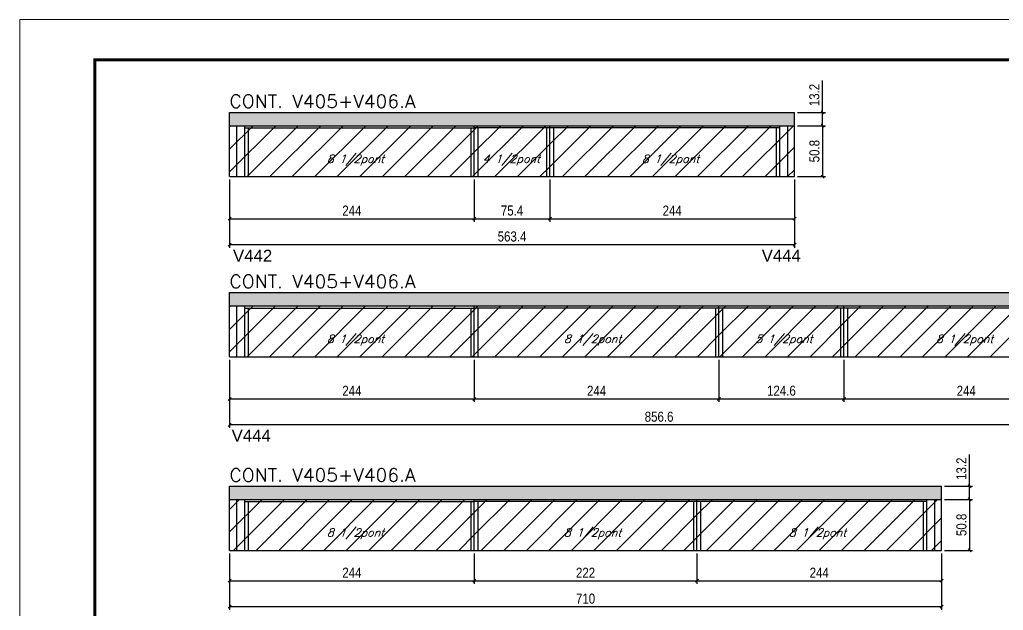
# Model space of a CAD drawing. Extents: x 137137 to 143418, y 10464 to 34486.
# Drawn here: x 141906 to 142887, y 28154 to 28743 of the extents above; entities that cross this region are included whole.
import ezdxf

# ---------------------------------------------------------------- set-up
doc = ezdxf.new("R2010")
doc.units = 0
doc.linetypes.add('DASHED', pattern=[0.75, 0.5, -0.25])
for name, color, linetype in [('5', 5, 'Continuous'), ('COTA', 241, 'Continuous'), ('Painéis', 200, 'Continuous'), ('Reaproveitamento', 251, 'Continuous'), ('SARR_2.2x7', 40, 'Continuous'), ('SARR_3.5x7', 81, 'Continuous'), ('texto', 7, 'Continuous')]:
    doc.layers.add(name, color=color, linetype=linetype)
for name, color, linetype, lineweight in [('Folhas', 255, 'Continuous', 9), ('SARRAFO DE PRESSAO', 251, 'DASHED', 9), ('Texto Seção', 7, 'Continuous', 15)]:
    doc.layers.add(name, color=color, linetype=linetype, lineweight=lineweight)
doc.styles.add('COTA TECNICA', font='techl___.ttf', dxfattribs={"height": 10})
doc.styles.add('REGUA-120', font='ROMANS.shx', dxfattribs={"height": 15})
doc.styles.add('Romans', font='romans.shx')
doc.styles.get("Standard").update_dxf_attribs({"font": 'arial.ttf'})
doc.dimstyles.new('PAINEL', dxfattribs={"dimtxt": 10, "dimasz": 3, "dimexe": 3, "dimexo": 3, "dimgap": 3, "dimtad": 1, "dimdec": 1, "dimzin": 12, "dimdsep": 46, "dimtxsty": 'COTA TECNICA', "dimblk1": 'OBLIQUE', "dimblk2": 'OBLIQUE', "dimsah": 1, "dimcen": 0.9, "dimclrd": 4, "dimclre": 4, "dimclrt": 240, "dimadec": 1, "dimazin": 3, "dimtfac": 1, "dimtdec": 1, "dimtmove": 0, "dimatfit": 3, "dimfxl": 1, "dimtolj": 1, "dimtzin": 12, "dimarcsym": 0})
pattern_1 = [(45, (1585, -4e-12), (-11.2253202, 11.2253202), [])]

# ---------------------------------------------------------------- blocks, each defined once
blk = doc.blocks.new('9999999999')
at = {"layer": 'Folhas'}
blk.add_lwpolyline([(98138.98, 34190.21), (99623.98, 34190.21), (99623.98, 35240.21), (98138.98, 35240.21)], close=True, dxfattribs=at)
at = {"layer": 'Folhas', "color": 30, "const_width": 3}
blk.add_lwpolyline([(98213.98, 34230.21), (99583.98, 34230.21), (99583.98, 35200.21), (98213.98, 35200.21)], close=True, dxfattribs=at)
blk = doc.blocks.new('_Oblique')
at = {"color": 0, "linetype": 'ByBlock', "lineweight": -2}
blk.add_line((-0.5, -0.5), (0.5, 0.5), dxfattribs=at)
blk = doc.blocks.new('*D511')
at = {"layer": 'COTA', "color": 4, "lineweight": -2, "ltscale": 25, "transparency": 16777216}
for p, q in [((142115.04, 28583.36), (142115.04, 28515.4)), ((142678.44, 28583.36), (142678.44, 28515.4)), ((142678.44, 28518.4), (142115.04, 28518.4))]:
    blk.add_line(p, q, dxfattribs=at)
at = {"layer": 'Defpoints', "color": 0, "ltscale": 25, "transparency": 16777216}
for p in [(142115.04, 28586.36), (142678.44, 28586.36), (142115.04, 28518.4)]:
    blk.add_point(p, dxfattribs=at)
at = {"layer": 'COTA', "color": 4, "lineweight": -2, "ltscale": 25, "transparency": 16777216, "xscale": 3, "yscale": 3, "zscale": 3, "rotation": 180}
blk.add_blockref('_Oblique', (142115.04, 28518.4), dxfattribs=at)
at = {"layer": 'COTA', "color": 4, "lineweight": -2, "ltscale": 25, "transparency": 16777216, "xscale": 3, "yscale": 3, "zscale": 3}
blk.add_blockref('_Oblique', (142678.44, 28518.4), dxfattribs=at)
at = {"layer": 'COTA', "color": 240, "ltscale": 25, "transparency": 16777216, "insert": (142396.74, 28526.61), "char_height": 10, "attachment_point": 5, "style": 'COTA TECNICA'}
blk.add_mtext('\\A1;563.4', dxfattribs=at)
blk = doc.blocks.new('*D512')
at = {"layer": 'COTA', "color": 4, "lineweight": -2, "ltscale": 25, "transparency": 16777216}
for p, q in [((142115.04, 28583.36), (142115.04, 28541.38)), ((142359.04, 28583.36), (142359.04, 28541.38)), ((142115.04, 28544.38), (142359.04, 28544.38))]:
    blk.add_line(p, q, dxfattribs=at)
at = {"layer": 'Defpoints', "color": 0, "ltscale": 25, "transparency": 16777216}
for p in [(142115.04, 28586.36), (142359.04, 28586.36), (142359.04, 28544.38)]:
    blk.add_point(p, dxfattribs=at)
at = {"layer": 'COTA', "color": 4, "lineweight": -2, "ltscale": 25, "transparency": 16777216, "xscale": 3, "yscale": 3, "zscale": 3, "rotation": 180}
blk.add_blockref('_Oblique', (142115.04, 28544.38), dxfattribs=at)
at = {"layer": 'COTA', "color": 4, "lineweight": -2, "ltscale": 25, "transparency": 16777216, "xscale": 3, "yscale": 3, "zscale": 3}
blk.add_blockref('_Oblique', (142359.04, 28544.38), dxfattribs=at)
at = {"layer": 'COTA', "color": 240, "ltscale": 25, "transparency": 16777216, "insert": (142237.04, 28552.46), "char_height": 10, "attachment_point": 5, "style": 'COTA TECNICA'}
blk.add_mtext('\\A1;244', dxfattribs=at)
blk = doc.blocks.new('*D513')
at = {"layer": 'COTA', "color": 4, "lineweight": -2, "ltscale": 25, "transparency": 16777216}
for p, q in [((142359.04, 28583.36), (142359.04, 28541.38)), ((142434.44, 28583.36), (142434.44, 28541.38)), ((142359.04, 28544.38), (142434.44, 28544.38))]:
    blk.add_line(p, q, dxfattribs=at)
at = {"layer": 'Defpoints', "color": 0, "ltscale": 25, "transparency": 16777216}
for p in [(142359.04, 28586.36), (142434.44, 28586.36), (142434.44, 28544.38)]:
    blk.add_point(p, dxfattribs=at)
at = {"layer": 'COTA', "color": 4, "lineweight": -2, "ltscale": 25, "transparency": 16777216, "xscale": 3, "yscale": 3, "zscale": 3, "rotation": 180}
blk.add_blockref('_Oblique', (142359.04, 28544.38), dxfattribs=at)
at = {"layer": 'COTA', "color": 4, "lineweight": -2, "ltscale": 25, "transparency": 16777216, "xscale": 3, "yscale": 3, "zscale": 3}
blk.add_blockref('_Oblique', (142434.44, 28544.38), dxfattribs=at)
at = {"layer": 'COTA', "color": 240, "ltscale": 25, "transparency": 16777216, "insert": (142396.74, 28552.49), "char_height": 10, "attachment_point": 5, "style": 'COTA TECNICA'}
blk.add_mtext('\\A1;75.4', dxfattribs=at)
blk = doc.blocks.new('*D514')
at = {"layer": 'COTA', "color": 4, "lineweight": -2, "ltscale": 25, "transparency": 16777216}
for p, q in [((142434.44, 28583.36), (142434.44, 28541.38)), ((142678.44, 28583.36), (142678.44, 28541.38)), ((142434.44, 28544.38), (142678.44, 28544.38))]:
    blk.add_line(p, q, dxfattribs=at)
at = {"layer": 'Defpoints', "color": 0, "ltscale": 25, "transparency": 16777216}
for p in [(142434.44, 28586.36), (142678.44, 28586.36), (142678.44, 28544.38)]:
    blk.add_point(p, dxfattribs=at)
at = {"layer": 'COTA', "color": 4, "lineweight": -2, "ltscale": 25, "transparency": 16777216, "xscale": 3, "yscale": 3, "zscale": 3, "rotation": 180}
blk.add_blockref('_Oblique', (142434.44, 28544.38), dxfattribs=at)
at = {"layer": 'COTA', "color": 4, "lineweight": -2, "ltscale": 25, "transparency": 16777216, "xscale": 3, "yscale": 3, "zscale": 3}
blk.add_blockref('_Oblique', (142678.44, 28544.38), dxfattribs=at)
at = {"layer": 'COTA', "color": 240, "ltscale": 25, "transparency": 16777216, "insert": (142556.44, 28552.46), "char_height": 10, "attachment_point": 5, "style": 'COTA TECNICA'}
blk.add_mtext('\\A1;244', dxfattribs=at)
blk = doc.blocks.new('*D515')
at = {"layer": 'COTA', "color": 4, "lineweight": -2, "ltscale": 25, "transparency": 16777216}
for p, q in [((142681.44, 28637.16), (142709.43, 28637.16)), ((142706.43, 28637.16), (142706.43, 28586.36)), ((142681.44, 28586.36), (142709.43, 28586.36))]:
    blk.add_line(p, q, dxfattribs=at)
at = {"layer": 'Defpoints', "color": 0, "ltscale": 25, "transparency": 16777216}
for p in [(142678.44, 28637.16), (142678.44, 28586.36), (142706.43, 28586.36)]:
    blk.add_point(p, dxfattribs=at)
at = {"layer": 'COTA', "color": 4, "lineweight": -2, "ltscale": 25, "transparency": 16777216, "xscale": 3, "yscale": 3, "zscale": 3}
for p, rotation in [((142706.43, 28637.16), 90), ((142706.43, 28586.36), 270)]:
    blk.add_blockref('_Oblique', p, dxfattribs=dict(at, rotation=rotation))
at = {"layer": 'COTA', "color": 240, "ltscale": 25, "transparency": 16777216, "insert": (142698.3, 28611.76), "char_height": 10, "attachment_point": 5, "rotation": 90, "style": 'COTA TECNICA'}
blk.add_mtext('\\A1;50.8', dxfattribs=at)
blk = doc.blocks.new('*D516')
at = {"layer": 'COTA', "color": 4, "lineweight": -2, "ltscale": 25, "transparency": 16777216}
for p, q in [((142706.43, 28650.36), (142706.43, 28682.09)), ((142681.44, 28650.36), (142709.43, 28650.36)), ((142706.43, 28637.16), (142706.43, 28650.36)), ((142681.44, 28637.16), (142709.43, 28637.16))]:
    blk.add_line(p, q, dxfattribs=at)
at = {"layer": 'Defpoints', "color": 0, "ltscale": 25, "transparency": 16777216}
for p in [(142678.44, 28650.36), (142706.43, 28650.36), (142678.44, 28637.16)]:
    blk.add_point(p, dxfattribs=at)
at = {"layer": 'COTA', "color": 4, "lineweight": -2, "ltscale": 25, "transparency": 16777216, "xscale": 3, "yscale": 3, "zscale": 3}
for p, rotation in [((142706.43, 28650.36), 90), ((142706.43, 28637.16), 270)]:
    blk.add_blockref('_Oblique', p, dxfattribs=dict(at, rotation=rotation))
at = {"layer": 'COTA', "color": 240, "ltscale": 25, "transparency": 16777216, "insert": (142698.21, 28667.72), "char_height": 10, "attachment_point": 5, "rotation": 90, "style": 'COTA TECNICA'}
blk.add_mtext('\\A1;13.2', dxfattribs=at)
blk = doc.blocks.new('*D517')
at = {"layer": 'COTA', "color": 4, "lineweight": -2, "ltscale": 25, "transparency": 16777216}
for p, q in [((142115.04, 28403.66), (142115.04, 28335.7)), ((142971.64, 28403.66), (142971.64, 28335.7)), ((142971.64, 28338.7), (142115.04, 28338.7))]:
    blk.add_line(p, q, dxfattribs=at)
at = {"layer": 'Defpoints', "color": 0, "ltscale": 25, "transparency": 16777216}
for p in [(142115.04, 28406.66), (142971.64, 28406.66), (142115.04, 28338.7)]:
    blk.add_point(p, dxfattribs=at)
at = {"layer": 'COTA', "color": 4, "lineweight": -2, "ltscale": 25, "transparency": 16777216, "xscale": 3, "yscale": 3, "zscale": 3, "rotation": 180}
blk.add_blockref('_Oblique', (142115.04, 28338.7), dxfattribs=at)
at = {"layer": 'COTA', "color": 4, "lineweight": -2, "ltscale": 25, "transparency": 16777216, "xscale": 3, "yscale": 3, "zscale": 3}
blk.add_blockref('_Oblique', (142971.64, 28338.7), dxfattribs=at)
at = {"layer": 'COTA', "color": 240, "ltscale": 25, "transparency": 16777216, "insert": (142543.34, 28346.83), "char_height": 10, "attachment_point": 5, "style": 'COTA TECNICA'}
blk.add_mtext('\\A1;856.6', dxfattribs=at)
blk = doc.blocks.new('*D494')
at = {"layer": 'COTA', "color": 4, "lineweight": -2, "ltscale": 25, "transparency": 16777216}
for p, q in [((142115.04, 28403.66), (142115.04, 28361.69)), ((142359.04, 28403.66), (142359.04, 28361.69)), ((142115.04, 28364.69), (142359.04, 28364.69))]:
    blk.add_line(p, q, dxfattribs=at)
at = {"layer": 'Defpoints', "color": 0, "ltscale": 25, "transparency": 16777216}
for p in [(142115.04, 28406.66), (142359.04, 28406.66), (142359.04, 28364.69)]:
    blk.add_point(p, dxfattribs=at)
at = {"layer": 'COTA', "color": 4, "lineweight": -2, "ltscale": 25, "transparency": 16777216, "xscale": 3, "yscale": 3, "zscale": 3, "rotation": 180}
blk.add_blockref('_Oblique', (142115.04, 28364.69), dxfattribs=at)
at = {"layer": 'COTA', "color": 4, "lineweight": -2, "ltscale": 25, "transparency": 16777216, "xscale": 3, "yscale": 3, "zscale": 3}
blk.add_blockref('_Oblique', (142359.04, 28364.69), dxfattribs=at)
at = {"layer": 'COTA', "color": 240, "ltscale": 25, "transparency": 16777216, "insert": (142237.04, 28372.76), "char_height": 10, "attachment_point": 5, "style": 'COTA TECNICA'}
blk.add_mtext('\\A1;244', dxfattribs=at)
blk = doc.blocks.new('*D493')
at = {"layer": 'COTA', "color": 4, "lineweight": -2, "ltscale": 25, "transparency": 16777216}
for p, q in [((142359.04, 28403.66), (142359.04, 28361.69)), ((142603.04, 28403.66), (142603.04, 28361.69)), ((142359.04, 28364.69), (142603.04, 28364.69))]:
    blk.add_line(p, q, dxfattribs=at)
at = {"layer": 'Defpoints', "color": 0, "ltscale": 25, "transparency": 16777216}
for p in [(142359.04, 28406.66), (142603.04, 28406.66), (142603.04, 28364.69)]:
    blk.add_point(p, dxfattribs=at)
at = {"layer": 'COTA', "color": 4, "lineweight": -2, "ltscale": 25, "transparency": 16777216, "xscale": 3, "yscale": 3, "zscale": 3, "rotation": 180}
blk.add_blockref('_Oblique', (142359.04, 28364.69), dxfattribs=at)
at = {"layer": 'COTA', "color": 4, "lineweight": -2, "ltscale": 25, "transparency": 16777216, "xscale": 3, "yscale": 3, "zscale": 3}
blk.add_blockref('_Oblique', (142603.04, 28364.69), dxfattribs=at)
at = {"layer": 'COTA', "color": 240, "ltscale": 25, "transparency": 16777216, "insert": (142481.04, 28372.76), "char_height": 10, "attachment_point": 5, "style": 'COTA TECNICA'}
blk.add_mtext('\\A1;244', dxfattribs=at)
blk = doc.blocks.new('*D495')
at = {"layer": 'COTA', "color": 4, "lineweight": -2, "ltscale": 25, "transparency": 16777216}
for p, q in [((142727.64, 28403.66), (142727.64, 28361.69)), ((142971.64, 28403.66), (142971.64, 28361.69)), ((142727.64, 28364.69), (142971.64, 28364.69))]:
    blk.add_line(p, q, dxfattribs=at)
at = {"layer": 'Defpoints', "color": 0, "ltscale": 25, "transparency": 16777216}
for p in [(142727.64, 28406.66), (142971.64, 28406.66), (142971.64, 28364.69)]:
    blk.add_point(p, dxfattribs=at)
at = {"layer": 'COTA', "color": 4, "lineweight": -2, "ltscale": 25, "transparency": 16777216, "xscale": 3, "yscale": 3, "zscale": 3, "rotation": 180}
blk.add_blockref('_Oblique', (142727.64, 28364.69), dxfattribs=at)
at = {"layer": 'COTA', "color": 4, "lineweight": -2, "ltscale": 25, "transparency": 16777216, "xscale": 3, "yscale": 3, "zscale": 3}
blk.add_blockref('_Oblique', (142971.64, 28364.69), dxfattribs=at)
at = {"layer": 'COTA', "color": 240, "ltscale": 25, "transparency": 16777216, "insert": (142849.64, 28372.76), "char_height": 10, "attachment_point": 5, "style": 'COTA TECNICA'}
blk.add_mtext('\\A1;244', dxfattribs=at)
blk = doc.blocks.new('*D498')
at = {"layer": 'COTA', "color": 4, "lineweight": -2, "ltscale": 25, "transparency": 16777216}
for p, q in [((142603.04, 28403.66), (142603.04, 28361.69)), ((142727.64, 28403.66), (142727.64, 28361.69)), ((142603.04, 28364.69), (142727.64, 28364.69))]:
    blk.add_line(p, q, dxfattribs=at)
at = {"layer": 'Defpoints', "color": 0, "ltscale": 25, "transparency": 16777216}
for p in [(142603.04, 28406.66), (142727.64, 28406.66), (142727.64, 28364.69)]:
    blk.add_point(p, dxfattribs=at)
at = {"layer": 'COTA', "color": 4, "lineweight": -2, "ltscale": 25, "transparency": 16777216, "xscale": 3, "yscale": 3, "zscale": 3, "rotation": 180}
blk.add_blockref('_Oblique', (142603.04, 28364.69), dxfattribs=at)
at = {"layer": 'COTA', "color": 4, "lineweight": -2, "ltscale": 25, "transparency": 16777216, "xscale": 3, "yscale": 3, "zscale": 3}
blk.add_blockref('_Oblique', (142727.64, 28364.69), dxfattribs=at)
at = {"layer": 'COTA', "color": 240, "ltscale": 25, "transparency": 16777216, "insert": (142665.34, 28372.79), "char_height": 10, "attachment_point": 5, "style": 'COTA TECNICA'}
blk.add_mtext('\\A1;124.6', dxfattribs=at)
blk = doc.blocks.new('*D499')
at = {"layer": 'COTA', "color": 4, "lineweight": -2, "ltscale": 25, "transparency": 16777216}
for p, q in [((142115.04, 28210.6), (142115.04, 28154.28)), ((142825.04, 28210.6), (142825.04, 28154.28)), ((142825.04, 28157.28), (142115.04, 28157.28))]:
    blk.add_line(p, q, dxfattribs=at)
at = {"layer": 'Defpoints', "color": 0, "ltscale": 25, "transparency": 16777216}
for p in [(142115.04, 28213.6), (142825.04, 28213.6), (142115.04, 28157.28)]:
    blk.add_point(p, dxfattribs=at)
at = {"layer": 'COTA', "color": 4, "lineweight": -2, "ltscale": 25, "transparency": 16777216, "xscale": 3, "yscale": 3, "zscale": 3, "rotation": 180}
blk.add_blockref('_Oblique', (142115.04, 28157.28), dxfattribs=at)
at = {"layer": 'COTA', "color": 4, "lineweight": -2, "ltscale": 25, "transparency": 16777216, "xscale": 3, "yscale": 3, "zscale": 3}
blk.add_blockref('_Oblique', (142825.04, 28157.28), dxfattribs=at)
at = {"layer": 'COTA', "color": 240, "ltscale": 25, "transparency": 16777216, "insert": (142470.04, 28165.38), "char_height": 10, "attachment_point": 5, "style": 'COTA TECNICA'}
blk.add_mtext('\\A1;710', dxfattribs=at)
blk = doc.blocks.new('*D500')
at = {"layer": 'COTA', "color": 4, "lineweight": -2, "ltscale": 25, "transparency": 16777216}
for p, q in [((142115.04, 28210.6), (142115.04, 28180.27)), ((142359.04, 28210.6), (142359.04, 28180.27)), ((142115.04, 28183.27), (142359.04, 28183.27))]:
    blk.add_line(p, q, dxfattribs=at)
at = {"layer": 'Defpoints', "color": 0, "ltscale": 25, "transparency": 16777216}
for p in [(142115.04, 28213.6), (142359.04, 28213.6), (142359.04, 28183.27)]:
    blk.add_point(p, dxfattribs=at)
at = {"layer": 'COTA', "color": 4, "lineweight": -2, "ltscale": 25, "transparency": 16777216, "xscale": 3, "yscale": 3, "zscale": 3, "rotation": 180}
blk.add_blockref('_Oblique', (142115.04, 28183.27), dxfattribs=at)
at = {"layer": 'COTA', "color": 4, "lineweight": -2, "ltscale": 25, "transparency": 16777216, "xscale": 3, "yscale": 3, "zscale": 3}
blk.add_blockref('_Oblique', (142359.04, 28183.27), dxfattribs=at)
at = {"layer": 'COTA', "color": 240, "ltscale": 25, "transparency": 16777216, "insert": (142237.04, 28191.34), "char_height": 10, "attachment_point": 5, "style": 'COTA TECNICA'}
blk.add_mtext('\\A1;244', dxfattribs=at)
blk = doc.blocks.new('*D501')
at = {"layer": 'COTA', "color": 4, "lineweight": -2, "ltscale": 25, "transparency": 16777216}
for p, q in [((142359.04, 28210.6), (142359.04, 28180.27)), ((142581.04, 28210.6), (142581.04, 28180.27)), ((142359.04, 28183.27), (142581.04, 28183.27))]:
    blk.add_line(p, q, dxfattribs=at)
at = {"layer": 'Defpoints', "color": 0, "ltscale": 25, "transparency": 16777216}
for p in [(142359.04, 28213.6), (142581.04, 28213.6), (142581.04, 28183.27)]:
    blk.add_point(p, dxfattribs=at)
at = {"layer": 'COTA', "color": 4, "lineweight": -2, "ltscale": 25, "transparency": 16777216, "xscale": 3, "yscale": 3, "zscale": 3, "rotation": 180}
blk.add_blockref('_Oblique', (142359.04, 28183.27), dxfattribs=at)
at = {"layer": 'COTA', "color": 4, "lineweight": -2, "ltscale": 25, "transparency": 16777216, "xscale": 3, "yscale": 3, "zscale": 3}
blk.add_blockref('_Oblique', (142581.04, 28183.27), dxfattribs=at)
at = {"layer": 'COTA', "color": 240, "ltscale": 25, "transparency": 16777216, "insert": (142470.04, 28191.27), "char_height": 10, "attachment_point": 5, "style": 'COTA TECNICA'}
blk.add_mtext('\\A1;222', dxfattribs=at)
blk = doc.blocks.new('*D502')
at = {"layer": 'COTA', "color": 4, "lineweight": -2, "ltscale": 25, "transparency": 16777216}
for p, q in [((142581.04, 28210.6), (142581.04, 28180.27)), ((142825.04, 28210.6), (142825.04, 28180.27)), ((142581.04, 28183.27), (142825.04, 28183.27))]:
    blk.add_line(p, q, dxfattribs=at)
at = {"layer": 'Defpoints', "color": 0, "ltscale": 25, "transparency": 16777216}
for p in [(142581.04, 28213.6), (142825.04, 28213.6), (142825.04, 28183.27)]:
    blk.add_point(p, dxfattribs=at)
at = {"layer": 'COTA', "color": 4, "lineweight": -2, "ltscale": 25, "transparency": 16777216, "xscale": 3, "yscale": 3, "zscale": 3, "rotation": 180}
blk.add_blockref('_Oblique', (142581.04, 28183.27), dxfattribs=at)
at = {"layer": 'COTA', "color": 4, "lineweight": -2, "ltscale": 25, "transparency": 16777216, "xscale": 3, "yscale": 3, "zscale": 3}
blk.add_blockref('_Oblique', (142825.04, 28183.27), dxfattribs=at)
at = {"layer": 'COTA', "color": 240, "ltscale": 25, "transparency": 16777216, "insert": (142703.04, 28191.34), "char_height": 10, "attachment_point": 5, "style": 'COTA TECNICA'}
blk.add_mtext('\\A1;244', dxfattribs=at)
blk = doc.blocks.new('*D503')
at = {"layer": 'COTA', "color": 4, "lineweight": -2, "ltscale": 25, "transparency": 16777216}
for p, q in [((142828.04, 28264.4), (142856.03, 28264.4)), ((142853.03, 28264.4), (142853.03, 28213.6)), ((142828.04, 28213.6), (142856.03, 28213.6))]:
    blk.add_line(p, q, dxfattribs=at)
at = {"layer": 'Defpoints', "color": 0, "ltscale": 25, "transparency": 16777216}
for p in [(142825.04, 28264.4), (142825.04, 28213.6), (142853.03, 28213.6)]:
    blk.add_point(p, dxfattribs=at)
at = {"layer": 'COTA', "color": 4, "lineweight": -2, "ltscale": 25, "transparency": 16777216, "xscale": 3, "yscale": 3, "zscale": 3}
for p, rotation in [((142853.03, 28264.4), 90), ((142853.03, 28213.6), 270)]:
    blk.add_blockref('_Oblique', p, dxfattribs=dict(at, rotation=rotation))
at = {"layer": 'COTA', "color": 240, "ltscale": 25, "transparency": 16777216, "insert": (142844.9, 28239), "char_height": 10, "attachment_point": 5, "rotation": 90, "style": 'COTA TECNICA'}
blk.add_mtext('\\A1;50.8', dxfattribs=at)
blk = doc.blocks.new('*D504')
at = {"layer": 'COTA', "color": 4, "lineweight": -2, "ltscale": 25, "transparency": 16777216}
for p, q in [((142853.03, 28277.6), (142853.03, 28309.33)), ((142828.04, 28277.6), (142856.03, 28277.6)), ((142853.03, 28264.4), (142853.03, 28277.6)), ((142828.04, 28264.4), (142856.03, 28264.4))]:
    blk.add_line(p, q, dxfattribs=at)
at = {"layer": 'Defpoints', "color": 0, "ltscale": 25, "transparency": 16777216}
for p in [(142825.04, 28277.6), (142853.03, 28277.6), (142825.04, 28264.4)]:
    blk.add_point(p, dxfattribs=at)
at = {"layer": 'COTA', "color": 4, "lineweight": -2, "ltscale": 25, "transparency": 16777216, "xscale": 3, "yscale": 3, "zscale": 3}
for p, rotation in [((142853.03, 28277.6), 90), ((142853.03, 28264.4), 270)]:
    blk.add_blockref('_Oblique', p, dxfattribs=dict(at, rotation=rotation))
at = {"layer": 'COTA', "color": 240, "ltscale": 25, "transparency": 16777216, "insert": (142844.81, 28294.97), "char_height": 10, "attachment_point": 5, "rotation": 90, "style": 'COTA TECNICA'}
blk.add_mtext('\\A1;13.2', dxfattribs=at)

msp = doc.modelspace()

# ---------------------------------------------------------------- hatches: boundary and pattern name
at = {"layer": 'COTA', "linetype": 'ByBlock'}
h = msp.add_hatch(dxfattribs=at)
h.set_pattern_fill('AR-CONC', color=256, scale=0.03)
h.set_pattern_definition([(50, (2917.944, -4542.2667), (5.46554007, -0.47817257), [0.5715, -6.2865]), (355, (2917.944, -4542.267), (-1.05730264, 5.73170536), [0.4572, -5.02921753]), (100.4514447, (2918.3995, -4542.3066), (4.40823741, 5.25353256), [0.48570026, -5.34270734]), (46.1842, (2917.944, -4540.743), (8.13237123, -1.26126984), [0.85725, -9.42975]), (96.6355576, (2918.622, -4540.848), (7.122124, 7.42278374), [0.7285507, -8.01406824]), (351.184151, (2917.944, -4540.743), (7.122124, 7.42278374), [0.685799, -7.54379196]), (21, (2918.706, -4541.1237), (4.54843174, -3.06795595), [0.5715, -6.2865]), (326, (2918.706, -4541.124), (1.85406085, 5.52563898), [0.4572, -5.0292]), (71.451445, (2919.085, -4541.3794), (6.40249258, 2.45768307), [0.48570026, -5.34269813]), (37.5, (2917.944, -4542.2667), (0.092658098, 2.536651166), [0, -4.96824, 0, -5.1054, 0, -5.04825]), (7.5, (2917.944, -4542.2667), (2.004589875, 3.005417245), [0, -2.91084, 0, -4.85394, 0, -1.92405]), (327.5, (2916.2448, -4542.2667), (4.067717855, -0.17186232), [0, -1.905, 0, -5.9436, 0, -7.8867]), (317.5, (2915.4828, -4542.2667), (4.44387544, 0.76279473), [0, -2.4765, 0, -3.94716, 0, -5.6007])])
h.paths.add_polyline_path([(142678.44, 28637.16), (142678.44, 28650.36), (142115.04, 28650.36), (142115.04, 28637.16)])
h = msp.add_hatch(dxfattribs=at)
h.set_pattern_fill('AR-CONC', color=256, scale=0.03)
h.set_pattern_definition([(50, (2863.544, -4721.9605), (5.46554007, -0.47817257), [0.5715, -6.2865]), (355, (2863.544, -4721.9605), (-1.05730264, 5.73170536), [0.4572, -5.02921753]), (100.4514447, (2863.9995, -4722.0004), (4.40823741, 5.25353256), [0.48570026, -5.34270734]), (46.1842, (2863.544, -4720.4365), (8.13237123, -1.26126984), [0.85725, -9.42975]), (96.6355576, (2864.222, -4720.542), (7.122124, 7.42278374), [0.7285507, -8.01406824]), (351.184151, (2863.544, -4720.4365), (7.122124, 7.42278374), [0.685799, -7.54379196]), (21, (2864.306, -4720.8175), (4.54843174, -3.06795595), [0.5715, -6.2865]), (326, (2864.306, -4720.8175), (1.85406085, 5.52563898), [0.4572, -5.0292]), (71.451445, (2864.685, -4721.073), (6.40249258, 2.45768307), [0.48570026, -5.34269813]), (37.5, (2863.544, -4721.9605), (0.092658098, 2.536651166), [0, -4.96824, 0, -5.1054, 0, -5.04825]), (7.5, (2863.544, -4721.9605), (2.004589875, 3.005417245), [0, -2.91084, 0, -4.85394, 0, -1.92405]), (327.5, (2861.8448, -4721.9605), (4.067717855, -0.17186232), [0, -1.905, 0, -5.9436, 0, -7.8867]), (317.5, (2861.0828, -4721.9605), (4.44387544, 0.76279473), [0, -2.4765, 0, -3.94716, 0, -5.6007])])
h.paths.add_polyline_path([(142971.64, 28457.46), (142971.64, 28470.66), (142115.04, 28470.66), (142115.04, 28457.46)])
h = msp.add_hatch(dxfattribs=at)
h.set_pattern_fill('AR-CONC', color=256, scale=0.03)
h.set_pattern_definition([(50, (2863.544, -4915.0245), (5.46554007, -0.47817257), [0.5715, -6.2865]), (355, (2863.544, -4915.0245), (-1.05730264, 5.73170536), [0.4572, -5.02921753]), (100.4514447, (2863.9995, -4915.0643), (4.40823741, 5.25353256), [0.48570026, -5.34270734]), (46.1842, (2863.544, -4913.5005), (8.13237123, -1.26126984), [0.85725, -9.42975]), (96.6355576, (2864.222, -4913.6056), (7.122124, 7.42278374), [0.7285507, -8.01406824]), (351.184151, (2863.544, -4913.5005), (7.122124, 7.42278374), [0.685799, -7.54379196]), (21, (2864.306, -4913.8815), (4.54843174, -3.06795595), [0.5715, -6.2865]), (326, (2864.306, -4913.8815), (1.85406085, 5.52563898), [0.4572, -5.0292]), (71.451445, (2864.685, -4914.137), (6.40249258, 2.45768307), [0.48570026, -5.34269813]), (37.5, (2863.544, -4915.0245), (0.092658098, 2.536651166), [0, -4.96824, 0, -5.1054, 0, -5.04825]), (7.5, (2863.544, -4915.0245), (2.004589875, 3.005417245), [0, -2.91084, 0, -4.85394, 0, -1.92405]), (327.5, (2861.8448, -4915.0245), (4.067717855, -0.17186232), [0, -1.905, 0, -5.9436, 0, -7.8867]), (317.5, (2861.0828, -4915.0245), (4.44387544, 0.76279473), [0, -2.4765, 0, -3.94716, 0, -5.6007])])
h.paths.add_polyline_path([(142825.04, 28264.4), (142825.04, 28277.6), (142115.04, 28277.6), (142115.04, 28264.4)])
at = {"layer": 'Reaproveitamento', "ltscale": 25}
h = msp.add_hatch(dxfattribs=at)
h.set_pattern_fill('ANSI31', color=256, scale=5)
h.set_pattern_definition(pattern_1)
h.paths.add_polyline_path([(142359.04, 28586.36), (142359.04, 28637.16), (142115.04, 28637.16), (142115.04, 28586.36)])
h.paths.add_polyline_path([(142204.28, 28594.82), (142271.9, 28594.82), (142277.4, 28610.79), (142209.78, 28610.79)], flags=24)
h = msp.add_hatch(dxfattribs=at)
h.set_pattern_fill('ANSI31', color=256, scale=5)
h.set_pattern_definition(pattern_1)
h.paths.add_polyline_path([(142359.04, 28637.16), (142359.04, 28586.36), (142434.44, 28586.36), (142434.44, 28637.16)])
h.paths.add_polyline_path([(142359.54, 28594.82), (142427.16, 28594.82), (142432.66, 28610.79), (142365.04, 28610.79)], flags=24)
h = msp.add_hatch(dxfattribs=at)
h.set_pattern_fill('ANSI31', color=256, scale=5)
h.set_pattern_definition(pattern_1)
h.paths.add_polyline_path([(142434.44, 28637.16), (142434.44, 28586.36), (142678.44, 28586.36), (142678.44, 28637.16)])
h.paths.add_polyline_path([(142518.42, 28594.82), (142586.04, 28594.82), (142591.54, 28610.79), (142523.92, 28610.79)], flags=24)
h = msp.add_hatch(dxfattribs=at)
h.set_pattern_fill('ANSI31', color=256, scale=5)
h.set_pattern_definition(pattern_1)
h.paths.add_polyline_path([(142359.04, 28406.66), (142359.04, 28457.46), (142115.04, 28457.46), (142115.04, 28406.66)])
h.paths.add_polyline_path([(142204.28, 28415.13), (142271.9, 28415.13), (142277.4, 28431.1), (142209.78, 28431.1)], flags=24)
h = msp.add_hatch(dxfattribs=at)
h.set_pattern_fill('ANSI31', color=256, scale=5)
h.set_pattern_definition(pattern_1)
h.paths.add_polyline_path([(142603.04, 28406.66), (142603.04, 28457.46), (142359.04, 28457.46), (142359.04, 28406.66)])
h.paths.add_polyline_path([(142440.7, 28415.13), (142508.32, 28415.13), (142513.82, 28431.1), (142446.2, 28431.1)], flags=24)
h = msp.add_hatch(dxfattribs=at)
h.set_pattern_fill('ANSI31', color=256, scale=5)
h.set_pattern_definition(pattern_1)
h.paths.add_polyline_path([(142603.04, 28406.66), (142727.64, 28406.66), (142727.64, 28457.46), (142603.04, 28457.46)])
h.paths.add_polyline_path([(142631.41, 28415.13), (142699.03, 28415.13), (142704.53, 28431.1), (142636.91, 28431.1)], flags=24)
h = msp.add_hatch(dxfattribs=at)
h.set_pattern_fill('ANSI31', color=256, scale=5)
h.set_pattern_definition(pattern_1)
h.paths.add_polyline_path([(142971.64, 28406.66), (142971.64, 28457.46), (142727.64, 28457.46), (142727.64, 28406.66)])
h.paths.add_polyline_path([(142811.62, 28415.13), (142879.24, 28415.13), (142884.74, 28431.1), (142817.12, 28431.1)], flags=24)
h = msp.add_hatch(dxfattribs=at)
h.set_pattern_fill('ANSI31', color=256, scale=5)
h.set_pattern_definition(pattern_1)
h.paths.add_polyline_path([(142359.04, 28213.6), (142359.04, 28264.4), (142115.04, 28264.4), (142115.04, 28213.6)])
h.paths.add_polyline_path([(142204.28, 28222.06), (142271.9, 28222.06), (142277.4, 28238.04), (142209.78, 28238.04)], flags=24)
h = msp.add_hatch(dxfattribs=at)
h.set_pattern_fill('ANSI31', color=256, scale=5)
h.set_pattern_definition(pattern_1)
h.paths.add_polyline_path([(142581.04, 28213.6), (142581.04, 28264.4), (142359.04, 28264.4), (142359.04, 28213.6)])
h.paths.add_polyline_path([(142440.7, 28222.06), (142508.32, 28222.06), (142513.82, 28238.04), (142446.2, 28238.04)], flags=24)
h = msp.add_hatch(dxfattribs=at)
h.set_pattern_fill('ANSI31', color=256, scale=5)
h.set_pattern_definition(pattern_1)
h.paths.add_polyline_path([(142825.04, 28213.6), (142825.04, 28264.4), (142581.04, 28264.4), (142581.04, 28213.6)])
h.paths.add_polyline_path([(142665.02, 28222.06), (142732.64, 28222.06), (142738.14, 28238.04), (142670.52, 28238.04)], flags=24)

# ---------------------------------------------------------------- linework, layer by layer
at = {"layer": 'COTA', "linetype": 'ByBlock'}
for p, q in [((142115.04, 28650.36), (142678.44, 28650.36)), ((142115.04, 28637.16), (142115.04, 28650.36)), ((142678.44, 28637.16), (142678.44, 28650.36)), ((142115.04, 28470.66), (142971.64, 28470.66)), ((142115.04, 28457.46), (142115.04, 28470.66)), ((142115.04, 28277.6), (142825.04, 28277.6)), ((142115.04, 28264.4), (142115.04, 28277.6)), ((142825.04, 28264.4), (142825.04, 28277.6))]:
    msp.add_line(p, q, dxfattribs=at)
at = {"layer": 'Painéis'}
for p, q in [((142115.04, 28637.16), (142678.44, 28637.16)), ((142115.04, 28586.36), (142678.44, 28586.36)), ((142115.04, 28457.46), (142971.64, 28457.46)), ((142115.04, 28406.66), (142971.64, 28406.66)), ((142115.04, 28264.4), (142825.04, 28264.4)), ((142115.04, 28213.6), (142825.04, 28213.6))]:
    msp.add_line(p, q, dxfattribs=at)
at = {"layer": 'Painéis', "ltscale": 25}
for p, q in [((142115.04, 28586.36), (142115.04, 28637.16)), ((142359.04, 28586.36), (142359.04, 28637.16)), ((142434.44, 28586.36), (142434.44, 28637.16)), ((142678.44, 28586.36), (142678.44, 28637.16)), ((142115.04, 28406.66), (142115.04, 28457.46)), ((142359.04, 28406.66), (142359.04, 28457.46)), ((142603.04, 28406.66), (142603.04, 28457.46)), ((142727.64, 28406.66), (142727.64, 28457.46)), ((142115.04, 28213.6), (142115.04, 28264.4)), ((142359.04, 28213.6), (142359.04, 28264.4)), ((142581.04, 28213.6), (142581.04, 28264.4)), ((142825.04, 28213.6), (142825.04, 28264.4))]:
    msp.add_line(p, q, dxfattribs=at)
at = {"layer": 'SARR_2.2x7', "linetype": 'Continuous'}
for p, q in [((142122.04, 28637.16), (142122.04, 28586.36)), ((142130.04, 28634.96), (142359.04, 28634.96)), ((142663.44, 28634.96), (142359.04, 28634.96)), ((142671.44, 28637.16), (142671.44, 28586.36)), ((142122.04, 28457.46), (142122.04, 28406.66)), ((142130.04, 28455.26), (142359.04, 28455.26)), ((142727.64, 28455.26), (142359.04, 28455.26)), ((142956.64, 28455.26), (142727.64, 28455.26)), ((142122.04, 28264.4), (142122.04, 28213.6)), ((142130.04, 28262.2), (142359.04, 28262.2)), ((142581.04, 28262.2), (142359.04, 28262.2)), ((142810.04, 28262.2), (142581.04, 28262.2)), ((142818.04, 28264.4), (142818.04, 28213.6))]:
    msp.add_line(p, q, dxfattribs=at)
at = {"layer": 'SARR_3.5x7'}
for p, q in [((142130.04, 28637.16), (142130.04, 28586.36)), ((142133.54, 28634.96), (142133.54, 28586.36)), ((142355.54, 28634.96), (142355.54, 28586.36)), ((142362.54, 28634.96), (142362.54, 28586.36)), ((142430.94, 28634.96), (142430.94, 28586.36)), ((142437.94, 28634.96), (142437.94, 28586.36)), ((142659.94, 28634.96), (142659.94, 28586.36)), ((142663.44, 28637.16), (142663.44, 28586.36)), ((142130.04, 28457.46), (142130.04, 28406.66)), ((142133.54, 28455.26), (142133.54, 28406.66)), ((142355.54, 28455.26), (142355.54, 28406.66)), ((142362.54, 28455.26), (142362.54, 28406.66)), ((142599.54, 28455.26), (142599.54, 28406.66)), ((142606.54, 28455.26), (142606.54, 28406.66)), ((142724.14, 28455.26), (142724.14, 28406.66)), ((142731.14, 28455.26), (142731.14, 28406.66)), ((142130.04, 28264.4), (142130.04, 28213.6)), ((142133.54, 28262.2), (142133.54, 28213.6)), ((142355.54, 28262.2), (142355.54, 28213.6)), ((142362.54, 28262.2), (142362.54, 28213.6)), ((142577.54, 28262.2), (142577.54, 28213.6)), ((142584.54, 28262.2), (142584.54, 28213.6)), ((142806.54, 28262.2), (142806.54, 28213.6)), ((142810.04, 28264.4), (142810.04, 28213.6))]:
    msp.add_line(p, q, dxfattribs=at)

# ---------------------------------------------------------------- block references
at = {"layer": 'SARRAFO DE PRESSAO', "color": 6, "linetype": 'ByBlock'}
msp.add_blockref('9999999999', (43766.81, -6497.3), dxfattribs=at)

# ---------------------------------------------------------------- texts
at = {"layer": '5', "linetype": 'Continuous'}
for s, p in [('V442', (142118.48, 28501.43)), ('V444', (142645.66, 28501.59)), ('V444', (142117.12, 28322.04))]:
    msp.add_text(s, height=12, rotation=359.99996, dxfattribs=at).set_placement(p)
at = {"layer": 'texto', "color": 2, "char_height": 8, "attachment_point": 5, "style": 'Romans'}
for s, insert in [('{\\Q19;\\C256;8 1/2pont}', (142240.65, 28602.81)), ('{\\Q19;\\C256;4 1/2pont}', (142396.1, 28602.81)), ('{\\Q19;\\C256;8 1/2pont}', (142554.79, 28602.81)), ('{\\Q19;\\C256;8 1/2pont}', (142240.65, 28423.11)), ('{\\Q19;\\C256;8 1/2pont}', (142477.07, 28423.11)), ('{\\Q19;\\C256;5 1/2pont}', (142667.78, 28423.11)), ('{\\Q19;\\C256;8 1/2pont}', (142847.99, 28423.11)), ('{\\Q19;\\C256;8 1/2pont}', (142240.65, 28230.05)), ('{\\Q19;\\C256;8 1/2pont}', (142477.07, 28230.05)), ('{\\Q19;\\C256;8 1/2pont}', (142701.39, 28230.05))]:
    msp.add_mtext(s, dxfattribs=dict(at, insert=insert))
at = {"layer": 'Texto Seção', "style": 'REGUA-120', "width": 1.05}
for p in [(142115.02, 28654.97), (142115.02, 28475.27), (142115.02, 28282.21)]:
    msp.add_text('CONT. V405+V406.A', height=13, dxfattribs=at).set_placement(p)

# ---------------------------------------------------------------- dimensions: what is measured, and where the dimension line sits
at = {"layer": 'COTA', "ltscale": 25}
for base, p1, p2, picture, middle in [((142706.43, 28650.36), (142678.44, 28637.16), (142678.44, 28650.36), '*D516', (142698.21, 28667.72)), ((142706.43, 28586.36), (142678.44, 28637.16), (142678.44, 28586.36), '*D515', (142698.3, 28611.76)), ((142853.03, 28277.6), (142825.04, 28264.4), (142825.04, 28277.6), '*D504', (142844.81, 28294.97)), ((142853.03, 28213.6), (142825.04, 28264.4), (142825.04, 28213.6), '*D503', (142844.9, 28239))]:
    dim = msp.add_linear_dim(base=base, p1=p1, p2=p2, angle=90, dimstyle='PAINEL', dxfattribs=at)
    dim.commit()
    dim.dimension.update_dxf_attribs({"geometry": picture, "text_midpoint": middle})
for base, p1, p2, picture, middle in [((142115.04, 28518.4), (142678.44, 28586.36), (142115.04, 28586.36), '*D511', (142396.74, 28526.61)), ((142359.04, 28544.38), (142115.04, 28586.36), (142359.04, 28586.36), '*D512', (142237.04, 28552.46)), ((142434.44, 28544.38), (142359.04, 28586.36), (142434.44, 28586.36), '*D513', (142396.74, 28552.49)), ((142115.04, 28338.7), (142971.64, 28406.66), (142115.04, 28406.66), '*D517', (142543.34, 28346.83)), ((142359.04, 28364.69), (142115.04, 28406.66), (142359.04, 28406.66), '*D494', (142237.04, 28372.76)), ((142603.04, 28364.69), (142359.04, 28406.66), (142603.04, 28406.66), '*D493', (142481.04, 28372.76)), ((142727.64, 28364.69), (142603.04, 28406.66), (142727.64, 28406.66), '*D498', (142665.34, 28372.79)), ((142115.04, 28157.28), (142825.04, 28213.6), (142115.04, 28213.6), '*D499', (142470.04, 28165.38)), ((142359.04, 28183.27), (142115.04, 28213.6), (142359.04, 28213.6), '*D500', (142237.04, 28191.34)), ((142581.04, 28183.27), (142359.04, 28213.6), (142581.04, 28213.6), '*D501', (142470.04, 28191.27))]:
    dim = msp.add_linear_dim(base=base, p1=p1, p2=p2, dimstyle='PAINEL', dxfattribs=at)
    dim.commit()
    dim.dimension.update_dxf_attribs({"geometry": picture, "text_midpoint": middle})
for base, p1, p2, picture, middle in [((142678.44, 28544.38), (142434.44, 28586.36), (142678.44, 28586.36), '*D514', (142556.44, 28552.46)), ((142971.64, 28364.69), (142727.64, 28406.66), (142971.64, 28406.66), '*D495', (142849.64, 28372.76)), ((142825.04, 28183.27), (142581.04, 28213.6), (142825.04, 28213.6), '*D502', (142703.04, 28191.34))]:
    dim = msp.add_linear_dim(base=base, p1=p1, p2=p2, dimstyle='PAINEL', override={"dimtmove": 1}, dxfattribs=at)
    dim.commit()
    dim.dimension.update_dxf_attribs({"geometry": picture, "text_midpoint": middle})

doc.saveas('drawing.dxf')
